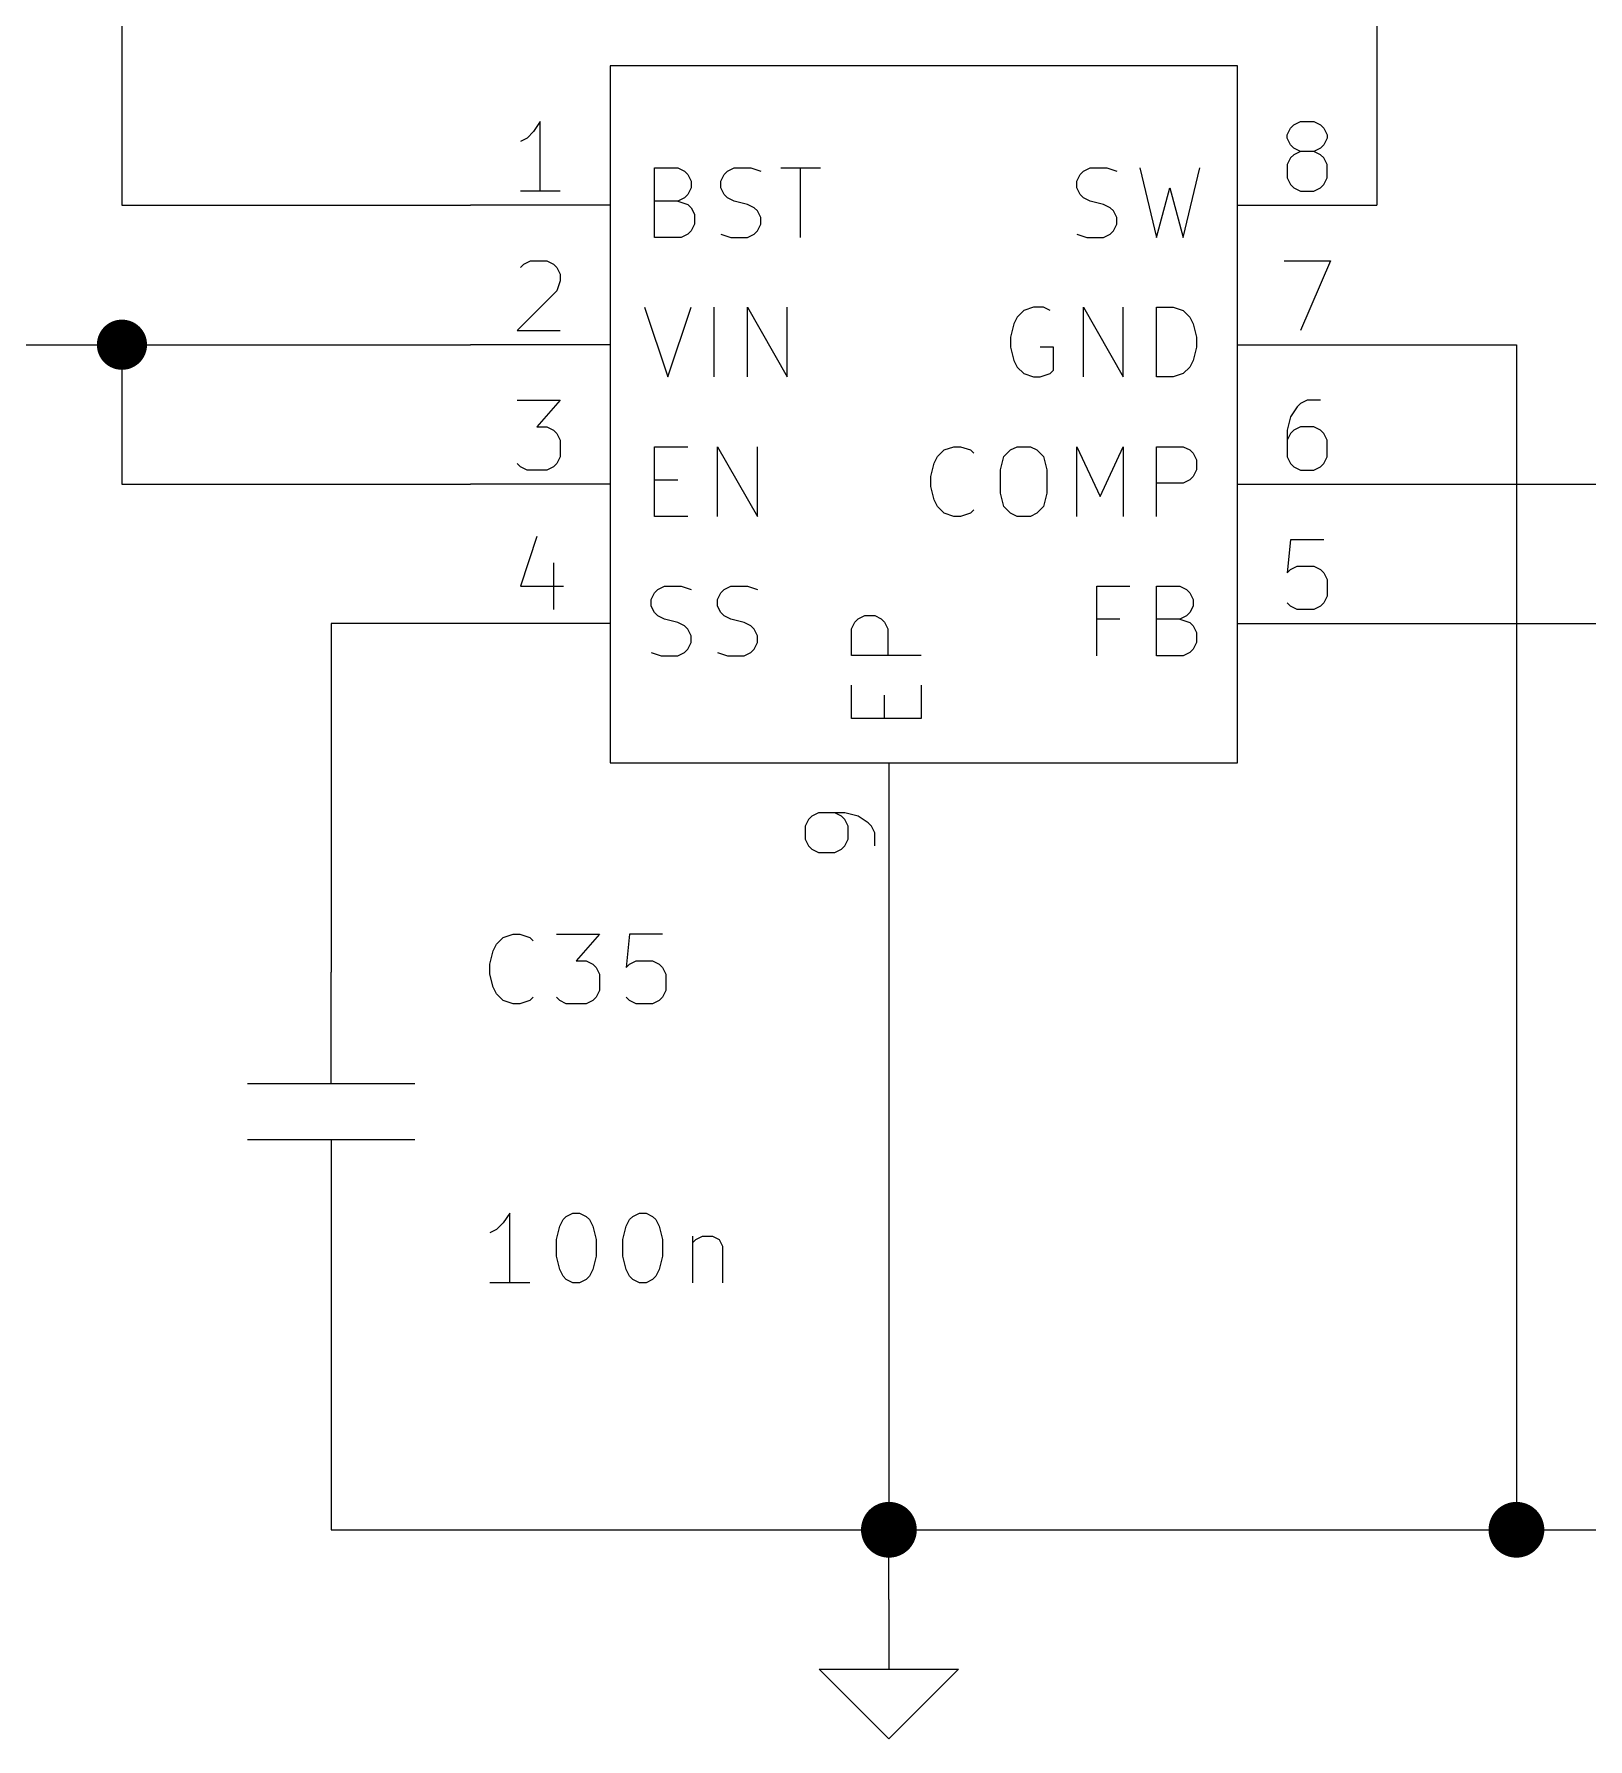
# Model space of a CAD drawing. Header units: millimetres. Extents: x 10 to 287, y -200 to -10.
# Drawn here: x 120.32 to 148.62, y -148.59 to -117.53 of the extents above; entities that cross this region are included whole.
import ezdxf

# ---------------------------------------------------------------- set-up
doc = ezdxf.new("R2010")
doc.units = ezdxf.units.MM
for name, color, linetype in [('GREENSIXTYFIVE', 129, 'CONTINUOUS'), ('LIGHTGREEN', 92, 'CONTINUOUS'), ('LIGHTRED', 12, 'CONTINUOUS'), ('RED', 14, 'CONTINUOUS')]:
    doc.layers.add(name, color=color, linetype=linetype)

msp = doc.modelspace()

# ---------------------------------------------------------------- linework, layer by layer
at = {"layer": 'GREENSIXTYFIVE', "linetype": 'CONTINUOUS'}
for p, q in [((131.6203, -121.2375), (131.6203, -119.9675)), ((131.6203, -119.9675), (132.0437, -119.9675)), ((131.6203, -121.2375), (131.6203, -119.9675)), ((131.6203, -119.9675), (132.0437, -119.9675)), ((132.0437, -119.9675), (132.1646, -120.028)), ((132.0437, -119.9675), (132.1646, -120.028)), ((132.1646, -120.028), (132.2251, -120.0885)), ((132.1646, -120.028), (132.2251, -120.0885)), ((132.2251, -120.0885), (132.2856, -120.2094)), ((132.2251, -120.0885), (132.2856, -120.2094)), ((132.8299, -120.2094), (132.8903, -120.0885)), ((132.8299, -120.2094), (132.8903, -120.0885)), ((132.8903, -120.0885), (132.9508, -120.028)), ((132.8903, -120.0885), (132.9508, -120.028)), ((132.9508, -120.028), (133.0718, -119.9675)), ((132.9508, -120.028), (133.0718, -119.9675)), ((133.0718, -119.9675), (133.3741, -119.9675)), ((133.0718, -119.9675), (133.3741, -119.9675)), ((133.3741, -119.9675), (133.5556, -120.028)), ((133.3741, -119.9675), (133.5556, -120.028)), ((133.9184, -119.9675), (134.6441, -119.9675)), ((133.9184, -119.9675), (134.6441, -119.9675)), ((134.2813, -121.2375), (134.2813, -119.9675)), ((134.2813, -121.2375), (134.2813, -119.9675)), ((139.313, -120.2094), (139.3734, -120.0885)), ((139.313, -120.2094), (139.3734, -120.0885)), ((139.3734, -120.0885), (139.4339, -120.028)), ((139.3734, -120.0885), (139.4339, -120.028)), ((139.4339, -120.028), (139.5549, -119.9675)), ((139.4339, -120.028), (139.5549, -119.9675)), ((139.5549, -119.9675), (139.8572, -119.9675)), ((139.5549, -119.9675), (139.8572, -119.9675)), ((139.8572, -119.9675), (140.0387, -120.028)), ((139.8572, -119.9675), (140.0387, -120.028)), ((140.462, -119.9675), (140.7644, -121.2375)), ((140.462, -119.9675), (140.7644, -121.2375)), ((141.2482, -121.2375), (141.5506, -119.9675)), ((141.2482, -121.2375), (141.5506, -119.9675)), ((132.2251, -120.4513), (132.1646, -120.5118)), ((132.2251, -120.4513), (132.1646, -120.5118)), ((132.2856, -120.3304), (132.2251, -120.4513)), ((132.2856, -120.3304), (132.2251, -120.4513)), ((132.2856, -120.2094), (132.2856, -120.3304)), ((132.2856, -120.2094), (132.2856, -120.3304)), ((132.8299, -120.3304), (132.8299, -120.2094)), ((132.8299, -120.3304), (132.8299, -120.2094)), ((132.8903, -120.4513), (132.8299, -120.3304)), ((132.8903, -120.4513), (132.8299, -120.3304)), ((132.9508, -120.5118), (132.8903, -120.4513)), ((132.9508, -120.5118), (132.8903, -120.4513)), ((139.313, -120.3304), (139.313, -120.2094)), ((139.313, -120.3304), (139.313, -120.2094)), ((139.3734, -120.4513), (139.313, -120.3304)), ((139.3734, -120.4513), (139.313, -120.3304)), ((139.4339, -120.5118), (139.3734, -120.4513)), ((139.4339, -120.5118), (139.3734, -120.4513)), ((140.7644, -121.2375), (141.0063, -120.3304)), ((140.7644, -121.2375), (141.0063, -120.3304)), ((141.0063, -120.3304), (141.2482, -121.2375)), ((141.0063, -120.3304), (141.2482, -121.2375)), ((132.0437, -120.5723), (131.6203, -120.5723)), ((132.0437, -120.5723), (131.6203, -120.5723)), ((132.1646, -120.5118), (132.0437, -120.5723)), ((132.1646, -120.5118), (132.0437, -120.5723)), ((132.0437, -120.5723), (132.2251, -120.6328)), ((132.0437, -120.5723), (132.2251, -120.6328)), ((132.2251, -120.6328), (132.2856, -120.6932)), ((132.2251, -120.6328), (132.2856, -120.6932)), ((132.2856, -120.6932), (132.346, -120.8142)), ((132.2856, -120.6932), (132.346, -120.8142)), ((132.346, -120.8142), (132.346, -120.9956)), ((132.346, -120.8142), (132.346, -120.9956)), ((133.0718, -120.5723), (132.9508, -120.5118)), ((133.0718, -120.5723), (132.9508, -120.5118)), ((133.3137, -120.6328), (133.0718, -120.5723)), ((133.3137, -120.6328), (133.0718, -120.5723)), ((133.4346, -120.6932), (133.3137, -120.6328)), ((133.4346, -120.6932), (133.3137, -120.6328)), ((133.4951, -120.7537), (133.4346, -120.6932)), ((133.4951, -120.7537), (133.4346, -120.6932)), ((133.5556, -120.8747), (133.4951, -120.7537)), ((133.5556, -120.8747), (133.4951, -120.7537)), ((139.5549, -120.5723), (139.4339, -120.5118)), ((139.5549, -120.5723), (139.4339, -120.5118)), ((139.7968, -120.6328), (139.5549, -120.5723)), ((139.7968, -120.6328), (139.5549, -120.5723)), ((139.9177, -120.6932), (139.7968, -120.6328)), ((139.9177, -120.6932), (139.7968, -120.6328)), ((139.9782, -120.7537), (139.9177, -120.6932)), ((139.9782, -120.7537), (139.9177, -120.6932)), ((140.0387, -120.8747), (139.9782, -120.7537)), ((140.0387, -120.8747), (139.9782, -120.7537)), ((132.2856, -121.1166), (132.2251, -121.1771)), ((132.2856, -121.1166), (132.2251, -121.1771)), ((132.346, -120.9956), (132.2856, -121.1166)), ((132.346, -120.9956), (132.2856, -121.1166)), ((133.4346, -121.1771), (133.4951, -121.1166)), ((133.4346, -121.1771), (133.4951, -121.1166)), ((133.4951, -121.1166), (133.5556, -120.9956)), ((133.4951, -121.1166), (133.5556, -120.9956)), ((133.5556, -120.9956), (133.5556, -120.8747)), ((133.5556, -120.9956), (133.5556, -120.8747)), ((139.9177, -121.1771), (139.9782, -121.1166)), ((139.9177, -121.1771), (139.9782, -121.1166)), ((139.9782, -121.1166), (140.0387, -120.9956)), ((139.9782, -121.1166), (140.0387, -120.9956)), ((140.0387, -120.9956), (140.0387, -120.8747)), ((140.0387, -120.9956), (140.0387, -120.8747)), ((132.1041, -121.2375), (131.6203, -121.2375)), ((132.1041, -121.2375), (131.6203, -121.2375)), ((132.2251, -121.1771), (132.1041, -121.2375)), ((132.2251, -121.1771), (132.1041, -121.2375)), ((132.8299, -121.1771), (133.0113, -121.2375)), ((132.8299, -121.1771), (133.0113, -121.2375)), ((133.0113, -121.2375), (133.3137, -121.2375)), ((133.0113, -121.2375), (133.3137, -121.2375)), ((133.3137, -121.2375), (133.4346, -121.1771)), ((133.3137, -121.2375), (133.4346, -121.1771)), ((139.313, -121.1771), (139.4944, -121.2375)), ((139.313, -121.1771), (139.4944, -121.2375)), ((139.4944, -121.2375), (139.7968, -121.2375)), ((139.4944, -121.2375), (139.7968, -121.2375)), ((139.7968, -121.2375), (139.9177, -121.1771)), ((139.7968, -121.2375), (139.9177, -121.1771)), ((131.4389, -122.5075), (131.8622, -123.7775)), ((131.4389, -122.5075), (131.8622, -123.7775)), ((131.8622, -123.7775), (132.2856, -122.5075)), ((131.8622, -123.7775), (132.2856, -122.5075)), ((132.7089, -123.7775), (132.7089, -122.5075)), ((132.7089, -123.7775), (132.7089, -122.5075)), ((133.3137, -123.7775), (133.3137, -122.5075)), ((133.3137, -122.5075), (134.0394, -123.7775)), ((133.3137, -123.7775), (133.3137, -122.5075)), ((133.3137, -122.5075), (134.0394, -123.7775)), ((134.0394, -123.7775), (134.0394, -122.5075)), ((134.0394, -123.7775), (134.0394, -122.5075)), ((138.3453, -122.568), (138.2243, -122.689)), ((138.3453, -122.568), (138.2243, -122.689)), ((138.5267, -122.5075), (138.3453, -122.568)), ((138.5267, -122.5075), (138.3453, -122.568)), ((138.7081, -122.5075), (138.5267, -122.5075)), ((138.7081, -122.5075), (138.5267, -122.5075)), ((138.8291, -122.568), (138.7081, -122.5075)), ((138.8291, -122.568), (138.7081, -122.5075)), ((139.4338, -123.7775), (139.4338, -122.5075)), ((139.4338, -122.5075), (140.1595, -123.7775)), ((139.4338, -123.7775), (139.4338, -122.5075)), ((139.4338, -122.5075), (140.1595, -123.7775)), ((140.1595, -123.7775), (140.1595, -122.5075)), ((140.1595, -123.7775), (140.1595, -122.5075)), ((140.7643, -123.7775), (140.7643, -122.5075)), ((140.7643, -122.5075), (141.0667, -122.5075)), ((140.7643, -123.7775), (140.7643, -122.5075)), ((140.7643, -122.5075), (141.0667, -122.5075)), ((141.0667, -122.5075), (141.2481, -122.568)), ((141.0667, -122.5075), (141.2481, -122.568)), ((141.2481, -122.568), (141.3691, -122.689)), ((141.2481, -122.568), (141.3691, -122.689)), ((138.1638, -122.8099), (138.1034, -123.0518)), ((138.1638, -122.8099), (138.1034, -123.0518)), ((138.2243, -122.689), (138.1638, -122.8099)), ((138.2243, -122.689), (138.1638, -122.8099)), ((141.3691, -122.689), (141.4296, -122.8099)), ((141.3691, -122.689), (141.4296, -122.8099)), ((141.4296, -122.8099), (141.49, -123.0518)), ((141.4296, -122.8099), (141.49, -123.0518)), ((138.1034, -123.0518), (138.1034, -123.2332)), ((138.1034, -123.0518), (138.1034, -123.2332)), ((138.1034, -123.2332), (138.1638, -123.4751)), ((138.1034, -123.2332), (138.1638, -123.4751)), ((138.8895, -123.2332), (138.6476, -123.2332)), ((138.8895, -123.2332), (138.6476, -123.2332)), ((138.8895, -123.6566), (138.8895, -123.2332)), ((138.8895, -123.6566), (138.8895, -123.2332)), ((141.49, -123.2332), (141.4296, -123.4751)), ((141.49, -123.2332), (141.4296, -123.4751)), ((141.49, -123.0518), (141.49, -123.2332)), ((141.49, -123.0518), (141.49, -123.2332)), ((138.1638, -123.4751), (138.2243, -123.5961)), ((138.1638, -123.4751), (138.2243, -123.5961)), ((138.2243, -123.5961), (138.3453, -123.7171)), ((138.2243, -123.5961), (138.3453, -123.7171)), ((141.3691, -123.5961), (141.2481, -123.7171)), ((141.3691, -123.5961), (141.2481, -123.7171)), ((141.4296, -123.4751), (141.3691, -123.5961)), ((141.4296, -123.4751), (141.3691, -123.5961)), ((138.3453, -123.7171), (138.5267, -123.7775)), ((138.3453, -123.7171), (138.5267, -123.7775)), ((138.5267, -123.7775), (138.6476, -123.7775)), ((138.5267, -123.7775), (138.6476, -123.7775)), ((138.6476, -123.7775), (138.8291, -123.7171)), ((138.6476, -123.7775), (138.8291, -123.7171)), ((138.8291, -123.7171), (138.8895, -123.6566)), ((138.8291, -123.7171), (138.8895, -123.6566)), ((141.0667, -123.7775), (140.7643, -123.7775)), ((141.0667, -123.7775), (140.7643, -123.7775)), ((141.2481, -123.7171), (141.0667, -123.7775)), ((141.2481, -123.7171), (141.0667, -123.7775)), ((131.6203, -126.3175), (131.6203, -125.0475)), ((131.6203, -125.0475), (132.2251, -125.0475)), ((131.6203, -126.3175), (131.6203, -125.0475)), ((131.6203, -125.0475), (132.2251, -125.0475)), ((132.7693, -126.3175), (132.7693, -125.0475)), ((132.7693, -125.0475), (133.495, -126.3175)), ((132.7693, -126.3175), (132.7693, -125.0475)), ((132.7693, -125.0475), (133.495, -126.3175)), ((133.495, -126.3175), (133.495, -125.0475)), ((133.495, -126.3175), (133.495, -125.0475)), ((136.7729, -125.229), (136.8939, -125.108)), ((136.7729, -125.229), (136.8939, -125.108)), ((136.8939, -125.108), (137.0753, -125.0475)), ((136.8939, -125.108), (137.0753, -125.0475)), ((137.0753, -125.0475), (137.1962, -125.0475)), ((137.0753, -125.0475), (137.1962, -125.0475)), ((137.1962, -125.0475), (137.3777, -125.108)), ((137.1962, -125.0475), (137.3777, -125.108)), ((137.3777, -125.108), (137.4381, -125.1685)), ((137.3777, -125.108), (137.4381, -125.1685)), ((137.9824, -125.229), (138.1034, -125.108)), ((137.9824, -125.229), (138.1034, -125.108)), ((138.1034, -125.108), (138.2243, -125.0475)), ((138.1034, -125.108), (138.2243, -125.0475)), ((138.2243, -125.0475), (138.4662, -125.0475)), ((138.2243, -125.0475), (138.4662, -125.0475)), ((138.4662, -125.0475), (138.5872, -125.108)), ((138.4662, -125.0475), (138.5872, -125.108)), ((138.5872, -125.108), (138.7081, -125.229)), ((138.5872, -125.108), (138.7081, -125.229)), ((139.3129, -126.3175), (139.3129, -125.0475)), ((139.3129, -125.0475), (139.7363, -125.9547)), ((139.3129, -126.3175), (139.3129, -125.0475)), ((139.3129, -125.0475), (139.7363, -125.9547)), ((139.7363, -125.9547), (140.1596, -125.0475)), ((139.7363, -125.9547), (140.1596, -125.0475)), ((140.1596, -125.0475), (140.1596, -126.3175)), ((140.1596, -125.0475), (140.1596, -126.3175)), ((140.7643, -126.3175), (140.7643, -125.0475)), ((140.7643, -125.0475), (141.2481, -125.0475)), ((140.7643, -126.3175), (140.7643, -125.0475)), ((140.7643, -125.0475), (141.2481, -125.0475)), ((141.2481, -125.0475), (141.3691, -125.108)), ((141.2481, -125.0475), (141.3691, -125.108)), ((141.3691, -125.108), (141.4296, -125.1685)), ((141.3691, -125.108), (141.4296, -125.1685)), ((136.652, -125.5918), (136.7124, -125.3499)), ((136.652, -125.5918), (136.7124, -125.3499)), ((136.7124, -125.3499), (136.7729, -125.229)), ((136.7124, -125.3499), (136.7729, -125.229)), ((137.922, -125.4709), (137.9824, -125.229)), ((137.922, -125.4709), (137.9824, -125.229)), ((137.922, -125.8942), (137.922, -125.4709)), ((137.922, -125.8942), (137.922, -125.4709)), ((138.7081, -125.229), (138.7686, -125.4709)), ((138.7081, -125.229), (138.7686, -125.4709)), ((138.7686, -125.4709), (138.7686, -125.8942)), ((138.7686, -125.4709), (138.7686, -125.8942)), ((141.4296, -125.1685), (141.49, -125.2894)), ((141.4296, -125.1685), (141.49, -125.2894)), ((141.49, -125.4709), (141.4296, -125.5918)), ((141.49, -125.4709), (141.4296, -125.5918)), ((141.49, -125.2894), (141.49, -125.4709)), ((141.49, -125.2894), (141.49, -125.4709)), ((131.6203, -125.6523), (132.0437, -125.6523)), ((131.6203, -125.6523), (132.0437, -125.6523)), ((136.652, -125.7732), (136.652, -125.5918)), ((136.652, -125.7732), (136.652, -125.5918)), ((136.7124, -126.0151), (136.652, -125.7732)), ((136.7124, -126.0151), (136.652, -125.7732)), ((141.2481, -125.7128), (140.7643, -125.7128)), ((141.2481, -125.7128), (140.7643, -125.7128)), ((141.3691, -125.6523), (141.2481, -125.7128)), ((141.3691, -125.6523), (141.2481, -125.7128)), ((141.4296, -125.5918), (141.3691, -125.6523)), ((141.4296, -125.5918), (141.3691, -125.6523)), ((136.7729, -126.1361), (136.7124, -126.0151)), ((136.7729, -126.1361), (136.7124, -126.0151)), ((137.9824, -126.1361), (137.922, -125.8942)), ((137.9824, -126.1361), (137.922, -125.8942)), ((138.7686, -125.8942), (138.7081, -126.1361)), ((138.7686, -125.8942), (138.7081, -126.1361)), ((132.2251, -126.3175), (131.6203, -126.3175)), ((132.2251, -126.3175), (131.6203, -126.3175)), ((136.8939, -126.2571), (136.7729, -126.1361)), ((136.8939, -126.2571), (136.7729, -126.1361)), ((137.0753, -126.3175), (136.8939, -126.2571)), ((137.0753, -126.3175), (136.8939, -126.2571)), ((137.1962, -126.3175), (137.0753, -126.3175)), ((137.1962, -126.3175), (137.0753, -126.3175)), ((137.3777, -126.2571), (137.1962, -126.3175)), ((137.3777, -126.2571), (137.1962, -126.3175)), ((137.4381, -126.1966), (137.3777, -126.2571)), ((137.4381, -126.1966), (137.3777, -126.2571)), ((138.1034, -126.2571), (137.9824, -126.1361)), ((138.1034, -126.2571), (137.9824, -126.1361)), ((138.2243, -126.3175), (138.1034, -126.2571)), ((138.2243, -126.3175), (138.1034, -126.2571)), ((138.4662, -126.3175), (138.2243, -126.3175)), ((138.4662, -126.3175), (138.2243, -126.3175)), ((138.5872, -126.2571), (138.4662, -126.3175)), ((138.5872, -126.2571), (138.4662, -126.3175)), ((138.7081, -126.1361), (138.5872, -126.2571)), ((138.7081, -126.1361), (138.5872, -126.2571)), ((131.6203, -127.7085), (131.6808, -127.648)), ((131.6203, -127.7085), (131.6808, -127.648)), ((131.6808, -127.648), (131.8018, -127.5875)), ((131.6808, -127.648), (131.8018, -127.5875)), ((131.8018, -127.5875), (132.1041, -127.5875)), ((131.8018, -127.5875), (132.1041, -127.5875)), ((132.1041, -127.5875), (132.2856, -127.648)), ((132.1041, -127.5875), (132.2856, -127.648)), ((132.8298, -127.7085), (132.8903, -127.648)), ((132.8298, -127.7085), (132.8903, -127.648)), ((132.8903, -127.648), (133.0113, -127.5875)), ((132.8903, -127.648), (133.0113, -127.5875)), ((133.0113, -127.5875), (133.3136, -127.5875)), ((133.0113, -127.5875), (133.3136, -127.5875)), ((133.3136, -127.5875), (133.4951, -127.648)), ((133.3136, -127.5875), (133.4951, -127.648)), ((139.6757, -128.8575), (139.6757, -127.5875)), ((139.6757, -127.5875), (140.2805, -127.5875)), ((139.6757, -128.8575), (139.6757, -127.5875)), ((139.6757, -127.5875), (140.2805, -127.5875)), ((140.7643, -128.8575), (140.7643, -127.5875)), ((140.7643, -127.5875), (141.1877, -127.5875)), ((140.7643, -128.8575), (140.7643, -127.5875)), ((140.7643, -127.5875), (141.1877, -127.5875)), ((141.1877, -127.5875), (141.3086, -127.648)), ((141.1877, -127.5875), (141.3086, -127.648)), ((141.3086, -127.648), (141.3691, -127.7085)), ((141.3086, -127.648), (141.3691, -127.7085)), ((131.5599, -127.8294), (131.6203, -127.7085)), ((131.5599, -127.8294), (131.6203, -127.7085)), ((131.5599, -127.9504), (131.5599, -127.8294)), ((131.5599, -127.9504), (131.5599, -127.8294)), ((131.6203, -128.0713), (131.5599, -127.9504)), ((131.6203, -128.0713), (131.5599, -127.9504)), ((132.7694, -127.8294), (132.8298, -127.7085)), ((132.7694, -127.8294), (132.8298, -127.7085)), ((132.7694, -127.9504), (132.7694, -127.8294)), ((132.7694, -127.9504), (132.7694, -127.8294)), ((132.8298, -128.0713), (132.7694, -127.9504)), ((132.8298, -128.0713), (132.7694, -127.9504)), ((141.3691, -127.7085), (141.4296, -127.8294)), ((141.3691, -127.7085), (141.4296, -127.8294)), ((141.4296, -127.9504), (141.3691, -128.0713)), ((141.4296, -127.9504), (141.3691, -128.0713)), ((141.4296, -127.8294), (141.4296, -127.9504)), ((141.4296, -127.8294), (141.4296, -127.9504)), ((131.6808, -128.1318), (131.6203, -128.0713)), ((131.6808, -128.1318), (131.6203, -128.0713)), ((131.8018, -128.1923), (131.6808, -128.1318)), ((131.8018, -128.1923), (131.6808, -128.1318)), ((132.0437, -128.2528), (131.8018, -128.1923)), ((132.0437, -128.2528), (131.8018, -128.1923)), ((132.1646, -128.3132), (132.0437, -128.2528)), ((132.1646, -128.3132), (132.0437, -128.2528)), ((132.8903, -128.1318), (132.8298, -128.0713)), ((132.8903, -128.1318), (132.8298, -128.0713)), ((133.0113, -128.1923), (132.8903, -128.1318)), ((133.0113, -128.1923), (132.8903, -128.1318)), ((133.2532, -128.2528), (133.0113, -128.1923)), ((133.2532, -128.2528), (133.0113, -128.1923)), ((133.3741, -128.3132), (133.2532, -128.2528)), ((133.3741, -128.3132), (133.2532, -128.2528)), ((135.2075, -128.3668), (135.268, -128.2458)), ((135.2075, -128.3668), (135.268, -128.2458)), ((135.268, -128.2458), (135.3285, -128.1853)), ((135.268, -128.2458), (135.3285, -128.1853)), ((135.3285, -128.1853), (135.4494, -128.1249)), ((135.3285, -128.1853), (135.4494, -128.1249)), ((135.4494, -128.1249), (135.6309, -128.1249)), ((135.4494, -128.1249), (135.6309, -128.1249)), ((135.6309, -128.1249), (135.7518, -128.1853)), ((135.6309, -128.1249), (135.7518, -128.1853)), ((135.7518, -128.1853), (135.8123, -128.2458)), ((135.7518, -128.1853), (135.8123, -128.2458)), ((135.8123, -128.2458), (135.8728, -128.3668)), ((135.8123, -128.2458), (135.8728, -128.3668)), ((140.0991, -128.1923), (139.6757, -128.1923)), ((140.0991, -128.1923), (139.6757, -128.1923)), ((141.1877, -128.1923), (140.7643, -128.1923)), ((141.1877, -128.1923), (140.7643, -128.1923)), ((141.3086, -128.1318), (141.1877, -128.1923)), ((141.3086, -128.1318), (141.1877, -128.1923)), ((141.1877, -128.1923), (141.3691, -128.2528)), ((141.1877, -128.1923), (141.3691, -128.2528)), ((141.3691, -128.0713), (141.3086, -128.1318)), ((141.3691, -128.0713), (141.3086, -128.1318)), ((141.3691, -128.2528), (141.4296, -128.3132)), ((141.3691, -128.2528), (141.4296, -128.3132)), ((132.2251, -128.3737), (132.1646, -128.3132)), ((132.2251, -128.3737), (132.1646, -128.3132)), ((132.2856, -128.4947), (132.2251, -128.3737)), ((132.2856, -128.4947), (132.2251, -128.3737)), ((132.2856, -128.6156), (132.2856, -128.4947)), ((132.2856, -128.6156), (132.2856, -128.4947)), ((133.4346, -128.3737), (133.3741, -128.3132)), ((133.4346, -128.3737), (133.3741, -128.3132)), ((133.4951, -128.4947), (133.4346, -128.3737)), ((133.4951, -128.4947), (133.4346, -128.3737)), ((133.4951, -128.6156), (133.4951, -128.4947)), ((133.4951, -128.6156), (133.4951, -128.4947)), ((135.2075, -128.8506), (135.2075, -128.3668)), ((135.2075, -128.8506), (135.2075, -128.3668)), ((135.8728, -128.3668), (135.8728, -128.8506)), ((135.8728, -128.3668), (135.8728, -128.8506)), ((141.4296, -128.3132), (141.49, -128.4342)), ((141.4296, -128.3132), (141.49, -128.4342)), ((141.49, -128.4342), (141.49, -128.6156)), ((141.49, -128.4342), (141.49, -128.6156)), ((131.5599, -128.7971), (131.7413, -128.8575)), ((131.5599, -128.7971), (131.7413, -128.8575)), ((131.7413, -128.8575), (132.0437, -128.8575)), ((131.7413, -128.8575), (132.0437, -128.8575)), ((132.0437, -128.8575), (132.1646, -128.7971)), ((132.0437, -128.8575), (132.1646, -128.7971)), ((132.1646, -128.7971), (132.2251, -128.7366)), ((132.1646, -128.7971), (132.2251, -128.7366)), ((132.2251, -128.7366), (132.2856, -128.6156)), ((132.2251, -128.7366), (132.2856, -128.6156)), ((132.7694, -128.7971), (132.9508, -128.8575)), ((132.7694, -128.7971), (132.9508, -128.8575)), ((132.9508, -128.8575), (133.2532, -128.8575)), ((132.9508, -128.8575), (133.2532, -128.8575)), ((133.2532, -128.8575), (133.3741, -128.7971)), ((133.2532, -128.8575), (133.3741, -128.7971)), ((133.3741, -128.7971), (133.4346, -128.7366)), ((133.3741, -128.7971), (133.4346, -128.7366)), ((133.4346, -128.7366), (133.4951, -128.6156)), ((133.4346, -128.7366), (133.4951, -128.6156)), ((136.4775, -128.8506), (135.2075, -128.8506)), ((136.4775, -128.8506), (135.2075, -128.8506)), ((141.2481, -128.8575), (140.7643, -128.8575)), ((141.2481, -128.8575), (140.7643, -128.8575)), ((141.3691, -128.7971), (141.2481, -128.8575)), ((141.3691, -128.7971), (141.2481, -128.8575)), ((141.4296, -128.7366), (141.3691, -128.7971)), ((141.4296, -128.7366), (141.3691, -128.7971)), ((141.49, -128.6156), (141.4296, -128.7366)), ((141.49, -128.6156), (141.4296, -128.7366)), ((135.2075, -129.9996), (135.2075, -129.3948)), ((135.2075, -129.9996), (135.2075, -129.3948)), ((136.4775, -129.3948), (136.4775, -129.9996)), ((136.4775, -129.3948), (136.4775, -129.9996)), ((135.8123, -129.9996), (135.8123, -129.5762)), ((135.8123, -129.9996), (135.8123, -129.5762)), ((136.4775, -129.9996), (135.2075, -129.9996)), ((136.4775, -129.9996), (135.2075, -129.9996)), ((128.6835, -134.2316), (128.744, -134.1107)), ((128.6835, -134.2316), (128.744, -134.1107)), ((128.744, -134.1107), (128.865, -133.9897)), ((128.744, -134.1107), (128.865, -133.9897)), ((128.865, -133.9897), (129.0464, -133.9292)), ((128.865, -133.9897), (129.0464, -133.9292)), ((129.0464, -133.9292), (129.1673, -133.9292)), ((129.0464, -133.9292), (129.1673, -133.9292)), ((129.1673, -133.9292), (129.3488, -133.9897)), ((129.1673, -133.9292), (129.3488, -133.9897)), ((129.3488, -133.9897), (129.4092, -134.0502)), ((129.3488, -133.9897), (129.4092, -134.0502)), ((129.8326, -133.9292), (130.6188, -133.9292)), ((129.8326, -133.9292), (130.6188, -133.9292)), ((130.6188, -133.9292), (130.1954, -134.413)), ((130.6188, -133.9292), (130.1954, -134.413)), ((131.163, -133.9292), (131.1026, -134.534)), ((131.163, -133.9292), (131.1026, -134.534)), ((131.7678, -133.9292), (131.163, -133.9292)), ((131.7678, -133.9292), (131.163, -133.9292)), ((128.6231, -134.4735), (128.6835, -134.2316)), ((128.6231, -134.4735), (128.6835, -134.2316)), ((128.6231, -134.6549), (128.6231, -134.4735)), ((128.6231, -134.6549), (128.6231, -134.4735)), ((130.1954, -134.413), (130.3769, -134.413)), ((130.1954, -134.413), (130.3769, -134.413)), ((130.3769, -134.413), (130.4978, -134.4735)), ((130.3769, -134.413), (130.4978, -134.4735)), ((130.4978, -134.4735), (130.5583, -134.534)), ((130.4978, -134.4735), (130.5583, -134.534)), ((131.1026, -134.534), (131.163, -134.4735)), ((131.1026, -134.534), (131.163, -134.4735)), ((131.163, -134.4735), (131.284, -134.413)), ((131.163, -134.4735), (131.284, -134.413)), ((131.284, -134.413), (131.5864, -134.413)), ((131.284, -134.413), (131.5864, -134.413)), ((131.5864, -134.413), (131.7073, -134.4735)), ((131.5864, -134.413), (131.7073, -134.4735)), ((131.7073, -134.4735), (131.7678, -134.534)), ((131.7073, -134.4735), (131.7678, -134.534)), ((128.6835, -134.8968), (128.6231, -134.6549)), ((128.6835, -134.8968), (128.6231, -134.6549)), ((130.5583, -134.534), (130.6188, -134.6549)), ((130.5583, -134.534), (130.6188, -134.6549)), ((130.6188, -134.6549), (130.6188, -134.9573)), ((130.6188, -134.6549), (130.6188, -134.9573)), ((131.7678, -134.534), (131.8283, -134.6549)), ((131.7678, -134.534), (131.8283, -134.6549)), ((131.8283, -134.6549), (131.8283, -134.9573)), ((131.8283, -134.6549), (131.8283, -134.9573)), ((128.744, -135.0178), (128.6835, -134.8968)), ((128.744, -135.0178), (128.6835, -134.8968)), ((128.865, -135.1388), (128.744, -135.0178)), ((128.865, -135.1388), (128.744, -135.0178)), ((129.4092, -135.0783), (129.3488, -135.1388)), ((129.4092, -135.0783), (129.3488, -135.1388)), ((129.8931, -135.1388), (129.8326, -135.0783)), ((129.8931, -135.1388), (129.8326, -135.0783)), ((130.5583, -135.0783), (130.4978, -135.1388)), ((130.5583, -135.0783), (130.4978, -135.1388)), ((130.6188, -134.9573), (130.5583, -135.0783)), ((130.6188, -134.9573), (130.5583, -135.0783)), ((131.163, -135.1388), (131.1026, -135.0783)), ((131.163, -135.1388), (131.1026, -135.0783)), ((131.7678, -135.0783), (131.7073, -135.1388)), ((131.7678, -135.0783), (131.7073, -135.1388)), ((131.8283, -134.9573), (131.7678, -135.0783)), ((131.8283, -134.9573), (131.7678, -135.0783)), ((129.0464, -135.1992), (128.865, -135.1388)), ((129.0464, -135.1992), (128.865, -135.1388)), ((129.1673, -135.1992), (129.0464, -135.1992)), ((129.1673, -135.1992), (129.0464, -135.1992)), ((129.3488, -135.1388), (129.1673, -135.1992)), ((129.3488, -135.1388), (129.1673, -135.1992)), ((130.014, -135.1992), (129.8931, -135.1388)), ((130.014, -135.1992), (129.8931, -135.1388)), ((130.3769, -135.1992), (130.014, -135.1992)), ((130.3769, -135.1992), (130.014, -135.1992)), ((130.4978, -135.1388), (130.3769, -135.1992)), ((130.4978, -135.1388), (130.3769, -135.1992)), ((131.284, -135.1992), (131.163, -135.1388)), ((131.284, -135.1992), (131.163, -135.1388)), ((131.5864, -135.1992), (131.284, -135.1992)), ((131.5864, -135.1992), (131.284, -135.1992)), ((131.7073, -135.1388), (131.5864, -135.1992)), ((131.7073, -135.1388), (131.5864, -135.1992)), ((128.9859, -139.0092), (128.865, -139.1907)), ((128.9859, -139.0092), (128.865, -139.1907)), ((128.9859, -140.2792), (128.9859, -139.0092)), ((128.9859, -140.2792), (128.9859, -139.0092)), ((129.893, -139.2511), (129.9535, -139.1302)), ((129.893, -139.2511), (129.9535, -139.1302)), ((129.9535, -139.1302), (130.014, -139.0697)), ((129.9535, -139.1302), (130.014, -139.0697)), ((130.014, -139.0697), (130.1349, -139.0092)), ((130.014, -139.0697), (130.1349, -139.0092)), ((130.1349, -139.0092), (130.2559, -139.0092)), ((130.1349, -139.0092), (130.2559, -139.0092)), ((130.2559, -139.0092), (130.3768, -139.0697)), ((130.2559, -139.0092), (130.3768, -139.0697)), ((130.3768, -139.0697), (130.4373, -139.1302)), ((130.3768, -139.0697), (130.4373, -139.1302)), ((130.4373, -139.1302), (130.4978, -139.2511)), ((130.4373, -139.1302), (130.4978, -139.2511)), ((131.1025, -139.2511), (131.163, -139.1302)), ((131.1025, -139.2511), (131.163, -139.1302)), ((131.163, -139.1302), (131.2235, -139.0697)), ((131.163, -139.1302), (131.2235, -139.0697)), ((131.2235, -139.0697), (131.3444, -139.0092)), ((131.2235, -139.0697), (131.3444, -139.0092)), ((131.3444, -139.0092), (131.4654, -139.0092)), ((131.3444, -139.0092), (131.4654, -139.0092)), ((131.4654, -139.0092), (131.5863, -139.0697)), ((131.4654, -139.0092), (131.5863, -139.0697)), ((131.5863, -139.0697), (131.6468, -139.1302)), ((131.5863, -139.0697), (131.6468, -139.1302)), ((131.6468, -139.1302), (131.7073, -139.2511)), ((131.6468, -139.1302), (131.7073, -139.2511)), ((128.744, -139.3116), (128.6231, -139.3721)), ((128.744, -139.3116), (128.6231, -139.3721)), ((128.865, -139.1907), (128.744, -139.3116)), ((128.865, -139.1907), (128.744, -139.3116)), ((129.8326, -139.493), (129.893, -139.2511)), ((129.8326, -139.493), (129.893, -139.2511)), ((130.4978, -139.2511), (130.5583, -139.493)), ((130.4978, -139.2511), (130.5583, -139.493)), ((131.0421, -139.493), (131.1025, -139.2511)), ((131.0421, -139.493), (131.1025, -139.2511)), ((131.7073, -139.2511), (131.7678, -139.493)), ((131.7073, -139.2511), (131.7678, -139.493)), ((132.312, -139.4326), (132.312, -140.2792)), ((132.312, -139.4326), (132.312, -140.2792)), ((132.3725, -139.493), (132.4935, -139.4326)), ((132.3725, -139.493), (132.4935, -139.4326)), ((132.4935, -139.4326), (132.6749, -139.4326)), ((132.4935, -139.4326), (132.6749, -139.4326)), ((132.6749, -139.4326), (132.7958, -139.493)), ((132.6749, -139.4326), (132.7958, -139.493)), ((129.8326, -139.7954), (129.8326, -139.493)), ((129.8326, -139.7954), (129.8326, -139.493)), ((130.5583, -139.493), (130.5583, -139.7954)), ((130.5583, -139.493), (130.5583, -139.7954)), ((131.0421, -139.7954), (131.0421, -139.493)), ((131.0421, -139.7954), (131.0421, -139.493)), ((131.7678, -139.493), (131.7678, -139.7954)), ((131.7678, -139.493), (131.7678, -139.7954)), ((132.312, -139.5535), (132.3725, -139.493)), ((132.312, -139.5535), (132.3725, -139.493)), ((132.7958, -139.493), (132.8563, -139.614)), ((132.7958, -139.493), (132.8563, -139.614)), ((132.8563, -139.614), (132.8563, -140.2792)), ((132.8563, -139.614), (132.8563, -140.2792)), ((129.893, -140.0373), (129.8326, -139.7954)), ((129.893, -140.0373), (129.8326, -139.7954)), ((129.9535, -140.1583), (129.893, -140.0373)), ((129.9535, -140.1583), (129.893, -140.0373)), ((130.4978, -140.0373), (130.4373, -140.1583)), ((130.4978, -140.0373), (130.4373, -140.1583)), ((130.5583, -139.7954), (130.4978, -140.0373)), ((130.5583, -139.7954), (130.4978, -140.0373)), ((131.1025, -140.0373), (131.0421, -139.7954)), ((131.1025, -140.0373), (131.0421, -139.7954)), ((131.163, -140.1583), (131.1025, -140.0373)), ((131.163, -140.1583), (131.1025, -140.0373)), ((131.7073, -140.0373), (131.6468, -140.1583)), ((131.7073, -140.0373), (131.6468, -140.1583)), ((131.7678, -139.7954), (131.7073, -140.0373)), ((131.7678, -139.7954), (131.7073, -140.0373)), ((129.3488, -140.2792), (128.6231, -140.2792)), ((129.3488, -140.2792), (128.6231, -140.2792)), ((130.014, -140.2188), (129.9535, -140.1583)), ((130.014, -140.2188), (129.9535, -140.1583)), ((130.1349, -140.2792), (130.014, -140.2188)), ((130.1349, -140.2792), (130.014, -140.2188)), ((130.2559, -140.2792), (130.1349, -140.2792)), ((130.2559, -140.2792), (130.1349, -140.2792)), ((130.3768, -140.2188), (130.2559, -140.2792)), ((130.3768, -140.2188), (130.2559, -140.2792)), ((130.4373, -140.1583), (130.3768, -140.2188)), ((130.4373, -140.1583), (130.3768, -140.2188)), ((131.2235, -140.2188), (131.163, -140.1583)), ((131.2235, -140.2188), (131.163, -140.1583)), ((131.3444, -140.2792), (131.2235, -140.2188)), ((131.3444, -140.2792), (131.2235, -140.2188)), ((131.4654, -140.2792), (131.3444, -140.2792)), ((131.4654, -140.2792), (131.3444, -140.2792)), ((131.5863, -140.2188), (131.4654, -140.2792)), ((131.5863, -140.2188), (131.4654, -140.2792)), ((131.6468, -140.1583), (131.5863, -140.2188)), ((131.6468, -140.1583), (131.5863, -140.2188))]:
    msp.add_line(p, q, dxfattribs=at)
at = {"layer": 'LIGHTGREEN', "linetype": 'CONTINUOUS'}
for p, q in [((144.78, -109.22), (144.78, -120.65)), ((121.92, -118.11), (121.92, -120.65)), ((121.92, -120.65), (128.27, -120.65)), ((113.03, -123.19), (121.92, -123.19)), ((121.92, -123.19), (128.27, -123.19)), ((121.92, -123.19), (121.92, -125.73)), ((144.78, -123.19), (147.32, -123.19)), ((147.32, -123.19), (147.32, -144.78)), ((121.92, -125.73), (128.27, -125.73)), ((144.78, -125.73), (153.67, -125.73)), ((128.27, -128.27), (125.73, -128.27)), ((125.73, -128.27), (125.73, -134.62)), ((144.78, -128.27), (172.72, -128.27)), ((135.89, -133.35), (135.89, -144.78)), ((125.73, -139.7), (125.73, -144.78)), ((125.73, -144.78), (135.89, -144.78)), ((135.89, -146.05), (135.89, -144.78)), ((135.89, -144.78), (147.32, -144.78)), ((147.32, -144.78), (153.67, -144.78))]:
    msp.add_line(p, q, dxfattribs=at)
at = {"layer": 'LIGHTGREEN'}
for points, const_width in [([(121.6914, -123.19, 1), (122.1486, -123.19, 1)], 0.4572), ([(135.636, -144.78, 1), (136.144, -144.78, 1)], 0.508), ([(147.066, -144.78, 1), (147.574, -144.78, 1)], 0.508)]:
    msp.add_lwpolyline(points, format="xyb", close=True, dxfattribs=dict(at, const_width=const_width))
at = {"layer": 'LIGHTRED', "linetype": 'CONTINUOUS'}
for p, q in [((129.54, -119.1229), (129.4191, -119.3044)), ((129.54, -119.1229), (129.4191, -119.3044)), ((129.54, -120.3929), (129.54, -119.1229)), ((129.54, -120.3929), (129.54, -119.1229)), ((143.1472, -119.3648), (143.2076, -119.2439)), ((143.1472, -119.3648), (143.2076, -119.2439)), ((143.2076, -119.2439), (143.2681, -119.1834)), ((143.2076, -119.2439), (143.2681, -119.1834)), ((143.2681, -119.1834), (143.3891, -119.1229)), ((143.2681, -119.1834), (143.3891, -119.1229)), ((143.3891, -119.1229), (143.631, -119.1229)), ((143.3891, -119.1229), (143.631, -119.1229)), ((143.631, -119.1229), (143.7519, -119.1834)), ((143.631, -119.1229), (143.7519, -119.1834)), ((143.7519, -119.1834), (143.8124, -119.2439)), ((143.7519, -119.1834), (143.8124, -119.2439)), ((143.8124, -119.2439), (143.8729, -119.3648)), ((143.8124, -119.2439), (143.8729, -119.3648)), ((129.2981, -119.4253), (129.1772, -119.4858)), ((129.2981, -119.4253), (129.1772, -119.4858)), ((129.4191, -119.3044), (129.2981, -119.4253)), ((129.4191, -119.3044), (129.2981, -119.4253)), ((143.1472, -119.4253), (143.1472, -119.3648)), ((143.1472, -119.4253), (143.1472, -119.3648)), ((143.2076, -119.5463), (143.1472, -119.4253)), ((143.2076, -119.5463), (143.1472, -119.4253)), ((143.2681, -119.6067), (143.2076, -119.5463)), ((143.2681, -119.6067), (143.2076, -119.5463)), ((143.8124, -119.5463), (143.7519, -119.6067)), ((143.8124, -119.5463), (143.7519, -119.6067)), ((143.8729, -119.4253), (143.8124, -119.5463)), ((143.8729, -119.4253), (143.8124, -119.5463)), ((143.8729, -119.3648), (143.8729, -119.4253)), ((143.8729, -119.3648), (143.8729, -119.4253)), ((143.2076, -119.7882), (143.1472, -119.9091)), ((143.2076, -119.7882), (143.1472, -119.9091)), ((143.2681, -119.7277), (143.2076, -119.7882)), ((143.2681, -119.7277), (143.2076, -119.7882)), ((143.3891, -119.6672), (143.2681, -119.6067)), ((143.3891, -119.6672), (143.2681, -119.6067)), ((143.3891, -119.6672), (143.2681, -119.7277)), ((143.3891, -119.6672), (143.2681, -119.7277)), ((143.631, -119.6672), (143.3891, -119.6672)), ((143.631, -119.6672), (143.3891, -119.6672)), ((143.7519, -119.6067), (143.631, -119.6672)), ((143.7519, -119.6067), (143.631, -119.6672)), ((143.7519, -119.7277), (143.631, -119.6672)), ((143.7519, -119.7277), (143.631, -119.6672)), ((143.8124, -119.7882), (143.7519, -119.7277)), ((143.8124, -119.7882), (143.7519, -119.7277)), ((143.8729, -119.9091), (143.8124, -119.7882)), ((143.8729, -119.9091), (143.8124, -119.7882)), ((143.1472, -119.9091), (143.1472, -120.151)), ((143.1472, -119.9091), (143.1472, -120.151)), ((143.1472, -120.151), (143.2076, -120.272)), ((143.1472, -120.151), (143.2076, -120.272)), ((143.8124, -120.272), (143.8729, -120.151)), ((143.8124, -120.272), (143.8729, -120.151)), ((143.8729, -120.151), (143.8729, -119.9091)), ((143.8729, -120.151), (143.8729, -119.9091)), ((129.9029, -120.3929), (129.1772, -120.3929)), ((129.9029, -120.3929), (129.1772, -120.3929)), ((143.2076, -120.272), (143.2681, -120.3325)), ((143.2076, -120.272), (143.2681, -120.3325)), ((143.2681, -120.3325), (143.3891, -120.3929)), ((143.2681, -120.3325), (143.3891, -120.3929)), ((143.3891, -120.3929), (143.631, -120.3929)), ((143.3891, -120.3929), (143.631, -120.3929)), ((143.631, -120.3929), (143.7519, -120.3325)), ((143.631, -120.3929), (143.7519, -120.3325)), ((143.7519, -120.3325), (143.8124, -120.272)), ((143.7519, -120.3325), (143.8124, -120.272)), ((129.1772, -121.7839), (129.2376, -121.7234)), ((129.1772, -121.7839), (129.2376, -121.7234)), ((129.2376, -121.7234), (129.3586, -121.6629)), ((129.2376, -121.7234), (129.3586, -121.6629)), ((129.3586, -121.6629), (129.661, -121.6629)), ((129.3586, -121.6629), (129.661, -121.6629)), ((129.661, -121.6629), (129.7819, -121.7234)), ((129.661, -121.6629), (129.7819, -121.7234)), ((129.7819, -121.7234), (129.8424, -121.7839)), ((129.7819, -121.7234), (129.8424, -121.7839)), ((143.0867, -121.6629), (143.9333, -121.6629)), ((143.0867, -121.6629), (143.9333, -121.6629)), ((143.9333, -121.6629), (143.3891, -122.9329)), ((143.9333, -121.6629), (143.3891, -122.9329)), ((129.8424, -121.7839), (129.9029, -121.9048)), ((129.8424, -121.7839), (129.9029, -121.9048)), ((129.9029, -122.0258), (129.8424, -122.2072)), ((129.9029, -122.0258), (129.8424, -122.2072)), ((129.9029, -121.9048), (129.9029, -122.0258)), ((129.9029, -121.9048), (129.9029, -122.0258)), ((129.8424, -122.2072), (129.1167, -122.9329)), ((129.8424, -122.2072), (129.1167, -122.9329)), ((129.1167, -122.9329), (129.9029, -122.9329)), ((129.1167, -122.9329), (129.9029, -122.9329)), ((129.1167, -124.2029), (129.9029, -124.2029)), ((129.1167, -124.2029), (129.9029, -124.2029)), ((129.9029, -124.2029), (129.4795, -124.6867)), ((129.9029, -124.2029), (129.4795, -124.6867)), ((143.51, -124.2029), (143.3891, -124.2634)), ((143.51, -124.2029), (143.3891, -124.2634)), ((143.7519, -124.2029), (143.51, -124.2029)), ((143.7519, -124.2029), (143.51, -124.2029)), ((143.2076, -124.5053), (143.1472, -124.7472)), ((143.2076, -124.5053), (143.1472, -124.7472)), ((143.3286, -124.3239), (143.2076, -124.5053)), ((143.3286, -124.3239), (143.2076, -124.5053)), ((143.3891, -124.2634), (143.3286, -124.3239)), ((143.3891, -124.2634), (143.3286, -124.3239)), ((129.4795, -124.6867), (129.661, -124.6867)), ((129.4795, -124.6867), (129.661, -124.6867)), ((129.661, -124.6867), (129.7819, -124.7472)), ((129.661, -124.6867), (129.7819, -124.7472)), ((129.7819, -124.7472), (129.8424, -124.8077)), ((129.7819, -124.7472), (129.8424, -124.8077)), ((129.8424, -124.8077), (129.9029, -124.9286)), ((129.8424, -124.8077), (129.9029, -124.9286)), ((143.1472, -124.7472), (143.1472, -125.231)), ((143.1472, -124.7472), (143.1472, -125.231)), ((143.2076, -124.8077), (143.1472, -124.9286)), ((143.2076, -124.8077), (143.1472, -124.9286)), ((143.2681, -124.7472), (143.2076, -124.8077)), ((143.2681, -124.7472), (143.2076, -124.8077)), ((143.3891, -124.6867), (143.2681, -124.7472)), ((143.3891, -124.6867), (143.2681, -124.7472)), ((143.631, -124.6867), (143.3891, -124.6867)), ((143.631, -124.6867), (143.3891, -124.6867)), ((143.7519, -124.7472), (143.631, -124.6867)), ((143.7519, -124.7472), (143.631, -124.6867)), ((143.8124, -124.8077), (143.7519, -124.7472)), ((143.8124, -124.8077), (143.7519, -124.7472)), ((143.8729, -124.9286), (143.8124, -124.8077)), ((143.8729, -124.9286), (143.8124, -124.8077)), ((129.9029, -124.9286), (129.9029, -125.231)), ((129.9029, -124.9286), (129.9029, -125.231)), ((143.8729, -125.231), (143.8729, -124.9286)), ((143.8729, -125.231), (143.8729, -124.9286)), ((129.1772, -125.4125), (129.1167, -125.352)), ((129.1772, -125.4125), (129.1167, -125.352)), ((129.2981, -125.4729), (129.1772, -125.4125)), ((129.2981, -125.4729), (129.1772, -125.4125)), ((129.661, -125.4729), (129.2981, -125.4729)), ((129.661, -125.4729), (129.2981, -125.4729)), ((129.7819, -125.4125), (129.661, -125.4729)), ((129.7819, -125.4125), (129.661, -125.4729)), ((129.8424, -125.352), (129.7819, -125.4125)), ((129.8424, -125.352), (129.7819, -125.4125)), ((129.9029, -125.231), (129.8424, -125.352)), ((129.9029, -125.231), (129.8424, -125.352)), ((143.1472, -125.231), (143.2076, -125.352)), ((143.1472, -125.231), (143.2076, -125.352)), ((143.2076, -125.352), (143.2681, -125.4125)), ((143.2076, -125.352), (143.2681, -125.4125)), ((143.2681, -125.4125), (143.3891, -125.4729)), ((143.2681, -125.4125), (143.3891, -125.4729)), ((143.3891, -125.4729), (143.631, -125.4729)), ((143.3891, -125.4729), (143.631, -125.4729)), ((143.631, -125.4729), (143.7519, -125.4125)), ((143.631, -125.4729), (143.7519, -125.4125)), ((143.7519, -125.4125), (143.8124, -125.352)), ((143.7519, -125.4125), (143.8124, -125.352)), ((143.8124, -125.352), (143.8729, -125.231)), ((143.8124, -125.352), (143.8729, -125.231)), ((129.4795, -126.6825), (129.1772, -127.5896)), ((129.4795, -126.6825), (129.1772, -127.5896)), ((143.2076, -126.7429), (143.1472, -127.3477)), ((143.2076, -126.7429), (143.1472, -127.3477)), ((143.8124, -126.7429), (143.2076, -126.7429)), ((143.8124, -126.7429), (143.2076, -126.7429)), ((129.7819, -127.1663), (129.7819, -128.0129)), ((129.7819, -127.1663), (129.7819, -128.0129)), ((143.1472, -127.3477), (143.2076, -127.2872)), ((143.1472, -127.3477), (143.2076, -127.2872)), ((143.2076, -127.2872), (143.3286, -127.2267)), ((143.2076, -127.2872), (143.3286, -127.2267)), ((143.3286, -127.2267), (143.631, -127.2267)), ((143.3286, -127.2267), (143.631, -127.2267)), ((143.631, -127.2267), (143.7519, -127.2872)), ((143.631, -127.2267), (143.7519, -127.2872)), ((143.7519, -127.2872), (143.8124, -127.3477)), ((143.7519, -127.2872), (143.8124, -127.3477)), ((129.1772, -127.5896), (129.9633, -127.5896)), ((129.1772, -127.5896), (129.9633, -127.5896)), ((143.8124, -127.3477), (143.8729, -127.4686)), ((143.8124, -127.3477), (143.8729, -127.4686)), ((143.8729, -127.4686), (143.8729, -127.771)), ((143.8729, -127.4686), (143.8729, -127.771)), ((143.2076, -127.9525), (143.1472, -127.892)), ((143.2076, -127.9525), (143.1472, -127.892)), ((143.3286, -128.0129), (143.2076, -127.9525)), ((143.3286, -128.0129), (143.2076, -127.9525)), ((143.7519, -127.9525), (143.631, -128.0129)), ((143.7519, -127.9525), (143.631, -128.0129)), ((143.8124, -127.892), (143.7519, -127.9525)), ((143.8124, -127.892), (143.7519, -127.9525)), ((143.8729, -127.771), (143.8124, -127.892)), ((143.8729, -127.771), (143.8124, -127.892)), ((143.631, -128.0129), (143.3286, -128.0129)), ((143.631, -128.0129), (143.3286, -128.0129)), ((134.4234, -131.838), (134.3629, -131.9589)), ((134.4234, -131.838), (134.3629, -131.9589)), ((134.3629, -131.9589), (134.3629, -132.2008)), ((134.3629, -131.9589), (134.3629, -132.2008)), ((134.4839, -131.7775), (134.4234, -131.838)), ((134.4839, -131.7775), (134.4234, -131.838)), ((134.6048, -131.717), (134.4839, -131.7775)), ((134.6048, -131.717), (134.4839, -131.7775)), ((135.0886, -131.717), (134.6048, -131.717)), ((135.0886, -131.717), (134.6048, -131.717)), ((135.0282, -131.7775), (134.9072, -131.717)), ((135.0282, -131.7775), (134.9072, -131.717)), ((135.0886, -131.838), (135.0282, -131.7775)), ((135.0886, -131.838), (135.0282, -131.7775)), ((135.3305, -131.7775), (135.0886, -131.717)), ((135.3305, -131.7775), (135.0886, -131.717)), ((135.1491, -131.9589), (135.0886, -131.838)), ((135.1491, -131.9589), (135.0886, -131.838)), ((135.1491, -132.2008), (135.1491, -131.9589)), ((135.1491, -132.2008), (135.1491, -131.9589)), ((135.512, -131.8985), (135.3305, -131.7775)), ((135.512, -131.8985), (135.3305, -131.7775)), ((135.5725, -131.9589), (135.512, -131.8985)), ((135.5725, -131.9589), (135.512, -131.8985)), ((135.6329, -132.0799), (135.5725, -131.9589)), ((135.6329, -132.0799), (135.5725, -131.9589)), ((134.3629, -132.2008), (134.4234, -132.3218)), ((134.3629, -132.2008), (134.4234, -132.3218)), ((135.0886, -132.3218), (135.1491, -132.2008)), ((135.0886, -132.3218), (135.1491, -132.2008)), ((135.6329, -132.3218), (135.6329, -132.0799)), ((135.6329, -132.3218), (135.6329, -132.0799)), ((134.4234, -132.3218), (134.4839, -132.3823)), ((134.4234, -132.3218), (134.4839, -132.3823)), ((134.4839, -132.3823), (134.6048, -132.4427)), ((134.4839, -132.3823), (134.6048, -132.4427)), ((134.6048, -132.4427), (134.9072, -132.4427)), ((134.6048, -132.4427), (134.9072, -132.4427)), ((134.9072, -132.4427), (135.0282, -132.3823)), ((134.9072, -132.4427), (135.0282, -132.3823)), ((135.0282, -132.3823), (135.0886, -132.3218)), ((135.0282, -132.3823), (135.0886, -132.3218))]:
    msp.add_line(p, q, dxfattribs=at)
at = {"layer": 'RED', "linetype": 'CONTINUOUS'}
for p, q in [((121.92, -116.078), (121.92, -118.11)), ((130.81, -118.11), (130.81, -130.81)), ((142.24, -118.11), (130.81, -118.11)), ((142.24, -130.81), (142.24, -118.11)), ((130.81, -120.65), (128.27, -120.65)), ((130.81, -120.65), (128.27, -120.65)), ((142.24, -120.65), (144.78, -120.65)), ((142.24, -120.65), (144.78, -120.65)), ((130.81, -123.19), (128.27, -123.19)), ((130.81, -123.19), (128.27, -123.19)), ((142.24, -123.19), (144.78, -123.19)), ((142.24, -123.19), (144.78, -123.19)), ((130.81, -125.73), (128.27, -125.73)), ((130.81, -125.73), (128.27, -125.73)), ((142.24, -125.73), (144.78, -125.73)), ((142.24, -125.73), (144.78, -125.73)), ((130.81, -128.27), (128.27, -128.27)), ((130.81, -128.27), (128.27, -128.27)), ((142.24, -128.27), (144.78, -128.27)), ((142.24, -128.27), (144.78, -128.27)), ((130.81, -130.81), (142.24, -130.81)), ((135.89, -130.81), (135.89, -133.35)), ((135.89, -130.81), (135.89, -133.35)), ((125.73, -136.652), (125.73, -134.62)), ((125.73, -136.652), (125.73, -134.62)), ((124.206, -136.652), (127.254, -136.652)), ((124.206, -137.668), (127.254, -137.668)), ((125.73, -137.668), (125.73, -139.7)), ((125.73, -137.668), (125.73, -139.7)), ((135.89, -146.05), (135.89, -147.32)), ((135.89, -148.59), (134.62, -147.32)), ((134.62, -147.32), (135.89, -147.32)), ((135.89, -147.32), (137.16, -147.32)), ((137.16, -147.32), (135.89, -148.59))]:
    msp.add_line(p, q, dxfattribs=at)

doc.saveas('drawing.dxf')
